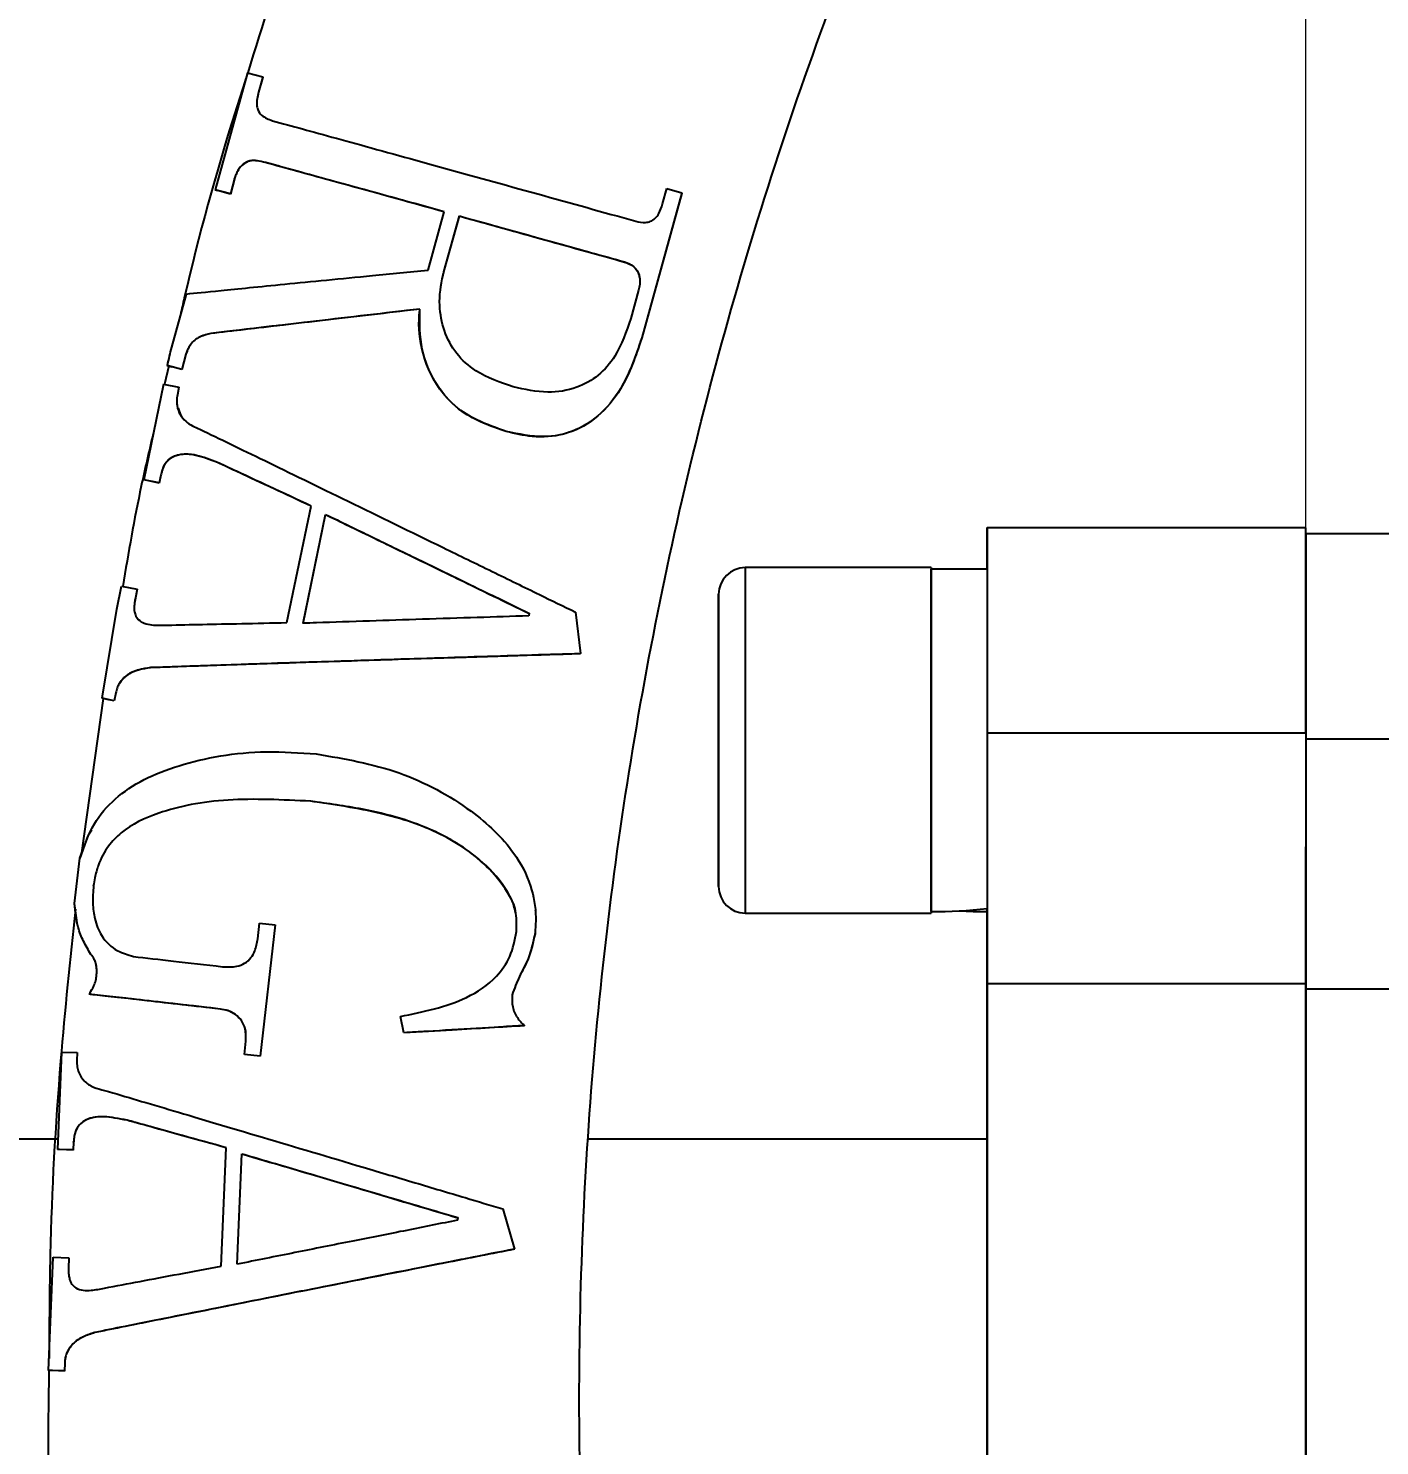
# Model space of a CAD drawing. Header units: millimetres. Extents: x 2016 to 4452, y 736 to 2459.
# Drawn here: x 2825 to 2875.9, y 1172.5 to 1225.8 of the extents above; entities that cross this region are included whole.
import ezdxf

# ---------------------------------------------------------------- set-up
doc = ezdxf.new("R2010")
doc.units = ezdxf.units.MM
doc.layers.add('AM_5', color=3, linetype='Continuous', lineweight=25)
doc.styles.add('SLDTEXTSTYLE1', font='txt.shx', dxfattribs={"width": 0.7, "bigfont": 'gbcbig.shx'})
doc.dimstyles.new('SLDDIMSTYLE12$0', dxfattribs={"dimtxt": 12, "dimasz": 10, "dimexe": 0, "dimexo": 0.0625, "dimgap": 0.875, "dimtad": 1, "dimdec": 1, "dimlfac": 1.8, "dimrnd": 1e-09, "dimzin": 12, "dimdsep": 46, "dimtxsty": 'SLDTEXTSTYLE1', "dimcen": 0.09, "dimdle": 8.16, "dimclrd": 3, "dimclre": 3, "dimadec": 0, "dimazin": 3, "dimtfac": 1, "dimtdec": 1, "dimtofl": 0, "dimtmove": 0, "dimatfit": 3, "dimfxl": 0, "dimfrac": 2, "dimtolj": 1, "dimlwd": 5, "dimlwe": 5, "dimarcsym": 0})

# ---------------------------------------------------------------- blocks, each defined once
blk = doc.blocks.new('*D73')
at = {"layer": 'AM_5', "color": 3, "linetype": 'Continuous', "lineweight": 5, "transparency": 16777216}
for p, q in [((2873.075, 1207.068), (2873.075, 1356.89)), ((2985.849, 1356.89), (2883.075, 1356.89))]:
    blk.add_line(p, q, dxfattribs=at)
at = {"layer": 'AM_5', "color": 3, "lineweight": 5, "transparency": 16777216}
blk.add_line((2995.849, 1172.601), (2995.849, 1356.89), dxfattribs=at)
at = {"layer": 'AM_5', "color": 3, "transparency": 16777216}
for points in [[(2883.075, 1358.556), (2883.075, 1355.223), (2873.075, 1356.89)], [(2985.849, 1358.556), (2985.849, 1355.223), (2995.849, 1356.89)]]:
    blk.add_solid(points, dxfattribs=at)
at = {"layer": 'Defpoints', "color": 0, "transparency": 16777216}
for p in [(2873.075, 1356.89), (2873.075, 1207.005), (2995.849, 1172.539)]:
    blk.add_point(p, dxfattribs=at)
at = {"layer": 'AM_5', "color": 0, "transparency": 16777216, "insert": (2934.462, 1363.765), "char_height": 12, "attachment_point": 5, "style": 'SLDTEXTSTYLE1'}
blk.add_mtext('\\A1;123', dxfattribs=at)
blk = doc.blocks.new('*D76')
at = {"layer": 'AM_5', "color": 3, "linetype": 'Continuous', "lineweight": 5, "transparency": 16777216}
for p, q in [((2710.575, 1149.612), (2710.575, 1356.138)), ((2863.075, 1356.138), (2720.575, 1356.138))]:
    blk.add_line(p, q, dxfattribs=at)
at = {"layer": 'AM_5', "color": 3, "lineweight": 5, "transparency": 16777216}
blk.add_line((2873.075, 1206.31), (2873.075, 1356.138), dxfattribs=at)
at = {"layer": 'AM_5', "color": 3, "transparency": 16777216}
for points in [[(2720.575, 1357.805), (2720.575, 1354.471), (2710.575, 1356.138)], [(2863.075, 1357.805), (2863.075, 1354.471), (2873.075, 1356.138)]]:
    blk.add_solid(points, dxfattribs=at)
at = {"layer": 'Defpoints', "color": 0, "transparency": 16777216}
for p in [(2710.575, 1356.138), (2873.075, 1206.247), (2710.575, 1149.549)]:
    blk.add_point(p, dxfattribs=at)
at = {"layer": 'AM_5', "color": 0, "transparency": 16777216, "insert": (2791.825, 1363.013), "char_height": 12, "attachment_point": 5, "style": 'SLDTEXTSTYLE1'}
blk.add_mtext('\\A1;165', dxfattribs=at)

msp = doc.modelspace()

# ---------------------------------------------------------------- linework, layer by layer
at = {"color": 7, "linetype": 'Continuous', "lineweight": 25}
for p, q in [((2833.242, 1224.122), (2832.022, 1219.722)), ((2833.242, 1224.122), (2833.817, 1223.966)), ((2833.817, 1223.966), (2833.657, 1223.39)), ((2833.817, 1223.964), (2833.657, 1223.389)), ((2833.817, 1223.964), (2833.817, 1223.966)), ((2833.657, 1223.389), (2833.657, 1223.39)), ((2833.759, 1220.789), (2833.759, 1220.791)), ((2832.758, 1220.141), (2832.598, 1219.565)), ((2832.758, 1220.139), (2832.598, 1219.563)), ((2832.758, 1220.139), (2832.758, 1220.141)), ((2832.598, 1219.565), (2832.022, 1219.722)), ((2832.022, 1219.722), (2832.022, 1219.72)), ((2832.022, 1219.72), (2832.112, 1219.695)), ((2832.598, 1219.563), (2832.112, 1219.695)), ((2832.598, 1219.563), (2832.598, 1219.565)), ((2849.593, 1219.604), (2848.082, 1214.153)), ((2849.593, 1219.598), (2848.082, 1214.146)), ((2848.861, 1219.189), (2849.021, 1219.765)), ((2849.021, 1219.765), (2849.593, 1219.604)), ((2849.593, 1219.598), (2849.593, 1219.604)), ((2840.037, 1216.697), (2840.645, 1218.896)), ((2840.635, 1216.634), (2841.217, 1218.736)), ((2840.635, 1216.631), (2841.217, 1218.733)), ((2841.217, 1218.733), (2841.217, 1218.736)), ((2847.433, 1217.01), (2847.433, 1217.004)), ((2840.635, 1216.634), (2840.635, 1216.631)), ((2847.962, 1215.94), (2847.667, 1214.885)), ((2830.934, 1215.8), (2830.38, 1213.801)), ((2839.729, 1215.232), (2839.729, 1215.235)), ((2831.861, 1214.312), (2831.861, 1214.313)), ((2839.719, 1214.27), (2839.719, 1214.267)), ((2848.082, 1214.146), (2848.082, 1214.153)), ((2830.927, 1213.541), (2830.767, 1212.966)), ((2830.927, 1213.539), (2830.767, 1212.964)), ((2830.927, 1213.539), (2830.927, 1213.541)), ((2830.278, 1213.097), (2830.12, 1212.405)), ((2830.767, 1212.966), (2830.217, 1213.114)), ((2830.217, 1213.114), (2830.412, 1213.06)), ((2830.767, 1212.964), (2830.412, 1213.06)), ((2830.767, 1212.964), (2830.767, 1212.966)), ((2830.08, 1212.414), (2829.336, 1208.806)), ((2830.08, 1212.414), (2830.665, 1212.298)), ((2830.665, 1212.298), (2830.606, 1212.005)), ((2830.665, 1212.296), (2830.606, 1212.003)), ((2830.665, 1212.296), (2830.665, 1212.298)), ((2830.606, 1212.003), (2830.606, 1212.005)), ((2830.63, 1211.509), (2830.719, 1211.256)), ((2842.984, 1210.624), (2842.984, 1210.628)), ((2832.113, 1209.462), (2832.113, 1209.464)), ((2829.98, 1208.983), (2829.921, 1208.69)), ((2829.98, 1208.981), (2829.921, 1208.688)), ((2829.98, 1208.981), (2829.98, 1208.983)), ((2829.921, 1208.69), (2829.336, 1208.806)), ((2829.336, 1208.806), (2829.336, 1208.805)), ((2829.465, 1208.779), (2829.336, 1208.805)), ((2829.921, 1208.688), (2829.465, 1208.779)), ((2829.921, 1208.688), (2829.921, 1208.69)), ((2834.726, 1203.436), (2835.635, 1207.824)), ((2835.333, 1203.413), (2836.18, 1207.508)), ((2835.333, 1203.41), (2836.18, 1207.505)), ((2836.18, 1207.508), (2836.18, 1207.505)), ((2873.075, 1207.005), (2861.075, 1207.005)), ((2907.078, 1206.772), (2873.075, 1206.772)), ((2858.975, 1205.505), (2851.975, 1205.505)), ((2861.075, 1205.445), (2858.975, 1205.445)), ((2828.331, 1203.949), (2828.508, 1204.808)), ((2828.508, 1204.808), (2829.093, 1204.692)), ((2829.093, 1204.692), (2829.013, 1204.302)), ((2829.093, 1204.69), (2829.013, 1204.3)), ((2829.093, 1204.69), (2829.093, 1204.692)), ((2829.013, 1204.3), (2829.013, 1204.302)), ((2827.769, 1200.589), (2828.331, 1203.949)), ((2843.848, 1203.787), (2843.829, 1203.689)), ((2845.586, 1203.831), (2845.773, 1202.269)), ((2845.773, 1202.262), (2845.773, 1202.269)), ((2850.975, 1199.005), (2850.975, 1202.005)), ((2850.975, 1202.005), (2850.975, 1202.005)), ((2850.975, 1202.005), (2850.975, 1199.005)), ((2829.598, 1201.741), (2829.598, 1201.743)), ((2827.809, 1200.58), (2826.983, 1194.692)), ((2828.225, 1200.498), (2827.769, 1200.589)), ((2827.965, 1200.548), (2827.769, 1200.589)), ((2828.225, 1200.496), (2827.965, 1200.548)), ((2828.284, 1200.791), (2828.225, 1200.498)), ((2828.284, 1200.789), (2828.225, 1200.496)), ((2828.225, 1200.496), (2828.225, 1200.498)), ((2828.284, 1200.789), (2828.284, 1200.791)), ((2861.075, 1199.286), (2873.075, 1199.286)), ((2850.975, 1199.005), (2850.975, 1196.005)), ((2850.975, 1196.005), (2850.975, 1199.005)), ((2850.975, 1199.005), (2850.975, 1199.005)), ((2873.075, 1199.07), (2906.829, 1199.07)), ((2835.627, 1196.713), (2835.627, 1196.716)), ((2827.239, 1195.42), (2827.388, 1195.646)), ((2850.975, 1196.005), (2850.975, 1196.005)), ((2827.239, 1195.42), (2826.933, 1194.576)), ((2826.736, 1192.87), (2826.933, 1194.576)), ((2858.975, 1194.665), (2858.975, 1192.565)), ((2827.453, 1193.539), (2827.453, 1193.541)), ((2826.849, 1192.053), (2826.736, 1192.87)), ((2844.08, 1192.604), (2844.08, 1192.612)), ((2851.975, 1192.505), (2858.975, 1192.505)), ((2861.075, 1192.565), (2861.075, 1192.68)), ((2833.63, 1191.541), (2833.696, 1192.134)), ((2833.696, 1192.134), (2834.289, 1192.065)), ((2834.289, 1192.065), (2833.718, 1187.124)), ((2834.289, 1192.062), (2833.718, 1187.121)), ((2834.289, 1192.062), (2834.289, 1192.065)), ((2844.064, 1191.728), (2844.064, 1191.735)), ((2827.352, 1190.949), (2827.352, 1190.951)), ((2873.075, 1189.85), (2861.075, 1189.85)), ((2827.282, 1189.456), (2827.282, 1189.457)), ((2907.209, 1189.651), (2873.075, 1189.651)), ((2832.223, 1188.896), (2832.223, 1188.899)), ((2838.997, 1188.615), (2838.997, 1188.619)), ((2839.128, 1188.004), (2838.997, 1188.619)), ((2839.128, 1188), (2838.997, 1188.615)), ((2843.667, 1188.269), (2843.667, 1188.276)), ((2833.126, 1187.194), (2833.184, 1187.687)), ((2839.128, 1188), (2839.128, 1188.004)), ((2826.238, 1187.28), (2826.089, 1183.618)), ((2826.238, 1187.28), (2826.833, 1187.259)), ((2826.238, 1187.28), (2826.238, 1187.28)), ((2826.833, 1187.259), (2826.823, 1186.963)), ((2826.833, 1187.257), (2826.823, 1186.961)), ((2826.833, 1187.257), (2826.833, 1187.259)), ((2833.718, 1187.124), (2833.126, 1187.194)), ((2833.126, 1187.191), (2833.126, 1187.194)), ((2833.718, 1187.121), (2833.126, 1187.191)), ((2833.718, 1187.121), (2833.718, 1187.124)), ((2828.716, 1184.712), (2828.716, 1184.714)), ((2826.105, 1184.005), (2720.075, 1184.005)), ((2826.699, 1183.896), (2826.684, 1183.596)), ((2826.699, 1183.894), (2826.684, 1183.594)), ((2826.699, 1183.894), (2826.699, 1183.896)), ((2861.075, 1184.005), (2846.079, 1184.005)), ((2826.684, 1183.596), (2826.089, 1183.618)), ((2826.089, 1183.618), (2826.089, 1183.616)), ((2826.169, 1183.613), (2826.089, 1183.616)), ((2826.684, 1183.594), (2826.169, 1183.613)), ((2826.684, 1183.594), (2826.684, 1183.596)), ((2832.258, 1179.225), (2832.44, 1183.68)), ((2832.861, 1179.3), (2833.028, 1183.455)), ((2832.861, 1179.297), (2833.028, 1183.453)), ((2833.028, 1183.455), (2833.028, 1183.453)), ((2842.858, 1181.375), (2843.292, 1179.869)), ((2841.16, 1181.05), (2841.153, 1180.954)), ((2825.759, 1175.301), (2825.93, 1179.561)), ((2825.93, 1179.561), (2826.525, 1179.54)), ((2843.292, 1179.862), (2843.292, 1179.869)), ((2826.525, 1179.54), (2826.507, 1179.144)), ((2826.525, 1179.538), (2826.507, 1179.142)), ((2826.525, 1179.538), (2826.525, 1179.54)), ((2827.501, 1176.727), (2827.501, 1176.729)), ((2826.354, 1175.28), (2825.759, 1175.301)), ((2825.759, 1175.301), (2825.759, 1175.3)), ((2825.909, 1175.294), (2825.759, 1175.3)), ((2826.354, 1175.278), (2825.909, 1175.294)), ((2826.366, 1175.58), (2826.354, 1175.28)), ((2826.366, 1175.578), (2826.354, 1175.278)), ((2826.366, 1175.578), (2826.366, 1175.58)), ((2826.354, 1175.278), (2826.354, 1175.28))]:
    msp.add_line(p, q, dxfattribs=at)
at = {"color": 7, "linetype": 'Continuous', "lineweight": 25, "flags": 128}
for points in [[(2861.075, 1205.445), (2861.075, 1206.247), (2861.075, 1206.813), (2861.075, 1207.005), (2861.075, 1206.813), (2861.075, 1206.247), (2861.075, 1205.334), (2861.075, 1204.117), (2861.075, 1202.656), (2861.075, 1201.019), (2861.075, 1199.286)], [(2873.075, 1199.286), (2873.075, 1201.019), (2873.075, 1202.656), (2873.075, 1204.117), (2873.075, 1205.334), (2873.075, 1206.247), (2873.075, 1206.813), (2873.075, 1207.005)], [(2851.975, 1205.505), (2851.975, 1205.406), (2851.975, 1204.974), (2851.975, 1204.219), (2851.975, 1203.183), (2851.975, 1201.922), (2851.975, 1200.504), (2851.975, 1199.005)], [(2858.975, 1205.505), (2858.975, 1205.406), (2858.975, 1204.974), (2858.975, 1204.219), (2858.975, 1203.183), (2858.975, 1201.922), (2858.975, 1200.504), (2858.975, 1199.005)], [(2858.975, 1192.565), (2858.975, 1192.741), (2858.975, 1193.26), (2858.975, 1194.093), (2858.975, 1195.194), (2858.975, 1196.504), (2858.975, 1197.95), (2858.975, 1199.455), (2858.975, 1200.934), (2858.975, 1202.308), (2858.975, 1203.502), (2858.975, 1204.45), (2858.975, 1205.1), (2858.975, 1205.416), (2858.975, 1205.445)], [(2861.075, 1199.286), (2861.075, 1197.638), (2861.075, 1196.046), (2861.075, 1194.552), (2861.075, 1193.198), (2861.075, 1192.022), (2861.075, 1191.055), (2861.075, 1190.324), (2861.075, 1189.85)], [(2873.075, 1199.286), (2873.075, 1197.638), (2873.075, 1196.046), (2873.075, 1194.552), (2873.075, 1193.198), (2873.075, 1192.022), (2873.075, 1191.055), (2873.075, 1190.324), (2873.075, 1189.85)], [(2851.975, 1199.005), (2851.975, 1197.506), (2851.975, 1196.088), (2851.975, 1194.827), (2851.975, 1193.791), (2851.975, 1193.037), (2851.975, 1192.604), (2851.975, 1192.505)], [(2858.975, 1199.005), (2858.975, 1197.506), (2858.975, 1196.088), (2858.975, 1194.827), (2858.975, 1193.791), (2858.975, 1193.037), (2858.975, 1192.604), (2858.975, 1192.505)], [(2861.075, 1189.85), (2861.075, 1190.324), (2861.075, 1191.055), (2861.075, 1192.022), (2861.075, 1192.68)], [(2861.074, 1184.005), (2861.074, 1185.045), (2861.074, 1186.987), (2861.075, 1188.591), (2861.075, 1189.85)], [(2861.075, 1189.85), (2861.075, 1188.591), (2861.075, 1186.987), (2861.075, 1185.045), (2861.075, 1182.775), (2861.075, 1180.186), (2861.075, 1177.292), (2861.075, 1174.104), (2861.075, 1170.638), (2861.075, 1166.91), (2861.075, 1162.938), (2861.075, 1158.738), (2861.075, 1154.332), (2861.075, 1149.739), (2861.075, 1144.981), (2861.075, 1140.08), (2861.075, 1135.058), (2861.075, 1129.938)], [(2873.075, 1129.938), (2873.075, 1135.058), (2873.075, 1140.08), (2873.075, 1144.981), (2873.075, 1149.739), (2873.075, 1154.332), (2873.075, 1158.738), (2873.075, 1162.938), (2873.075, 1166.91), (2873.075, 1170.638), (2873.075, 1174.104), (2873.075, 1177.292), (2873.075, 1180.186), (2873.075, 1182.775), (2873.075, 1185.045), (2873.075, 1186.987), (2873.075, 1188.591), (2873.075, 1189.85)], [(2861.075, 1120.445), (2861.075, 1123.967), (2861.075, 1128.885), (2861.075, 1133.726), (2861.075, 1138.468), (2861.075, 1143.084), (2861.075, 1147.553), (2861.075, 1151.85), (2861.075, 1155.955), (2861.075, 1159.845), (2861.075, 1163.503), (2861.075, 1166.908), (2861.075, 1170.043), (2861.075, 1172.893), (2861.075, 1175.443), (2861.075, 1177.679), (2861.075, 1179.592), (2861.075, 1181.17), (2861.075, 1182.405), (2861.075, 1183.293), (2861.075, 1183.827), (2861.075, 1184.005)]]:
    msp.add_lwpolyline(points, dxfattribs=at)
at = {"color": 7, "linetype": 'Continuous', "lineweight": 25}
for centre, radius, start, end in [((2902.554, 1172.413), 100.5, 123.29859, 166.35965), ((2996.724, 1174.059), 171.026, 166.5631, 166.79964), ((2851.975, 1204.505), 1, 90, 180), ((2851.975, 1193.505), 1, 180, 270)]:
    msp.add_arc(centre, radius, start, end, dxfattribs=at)
for centre, start_param, end_param in [((2858.975, 1199.005), 4.712389, 4.901786), ((2861.075, 1199.005), 4.618117, 4.712389)]:
    msp.add_ellipse(centre, major_axis=(11.154, 0), ratio=0.577348, start_param=start_param, end_param=end_param, dxfattribs=at)
for points, knots in [([(2995.642, 1003.807), (2998.202, 1003.832), (3001.783, 1003.867), (3007.052, 1004.146), (3011.516, 1004.481), (3016.832, 1005.047), (3022.401, 1005.82), (3028.215, 1006.83), (3034.186, 1008.086), (3040.262, 1009.597), (3046.4, 1011.368), (3052.565, 1013.402), (3058.729, 1015.701), (3064.866, 1018.267), (3070.954, 1021.097), (3076.973, 1024.191), (3082.906, 1027.545), (3088.735, 1031.158), (3094.445, 1035.023), (3100.021, 1039.137), (3105.448, 1043.494), (3110.714, 1048.089), (3115.805, 1052.913), (3120.71, 1057.961), (3125.417, 1063.224), (3129.914, 1068.694), (3134.193, 1074.362), (3138.241, 1080.219), (3142.051, 1086.256), (3145.613, 1092.462), (3148.918, 1098.826), (3151.959, 1105.339), (3154.728, 1111.988), (3157.218, 1118.762), (3159.424, 1125.65), (3161.338, 1132.639), (3162.957, 1139.717), (3164.275, 1146.87), (3165.288, 1154.087), (3165.992, 1161.354), (3166.385, 1168.659), (3166.464, 1175.986), (3166.227, 1183.325), (3165.673, 1190.659), (3164.8, 1197.977), (3163.61, 1205.264), (3162.102, 1212.507), (3160.277, 1219.691), (3158.136, 1226.804), (3155.683, 1233.831), (3152.918, 1240.76), (3149.845, 1247.576), (3146.468, 1254.267), (3142.79, 1260.819), (3138.817, 1267.219), (3134.552, 1273.454), (3130.001, 1279.512), (3125.169, 1285.381), (3120.061, 1291.047), (3114.685, 1296.5), (3109.238, 1301.547), (3103.765, 1306.199), (3098.307, 1310.469), (3092.682, 1314.511), (3086.9, 1318.32), (3080.973, 1321.888), (3074.91, 1325.21), (3068.724, 1328.28), (3062.428, 1331.094), (3056.034, 1333.645), (3049.559, 1335.932), (3043.021, 1337.948), (3036.446, 1339.69), (3029.874, 1341.155), (3023.38, 1342.337), (3017.09, 1343.234), (3011.567, 1343.817), (3006.684, 1344.185), (3001.86, 1344.425), (2995.885, 1344.542), (2990.368, 1344.431), (2985.099, 1344.16), (2980.635, 1343.822), (2975.319, 1343.257), (2969.75, 1342.484), (2963.936, 1341.474), (2957.965, 1340.218), (2951.889, 1338.707), (2945.751, 1336.936), (2939.586, 1334.902), (2933.422, 1332.603), (2927.285, 1330.037), (2921.197, 1327.207), (2915.178, 1324.113), (2909.245, 1320.759), (2903.416, 1317.146), (2897.706, 1313.281), (2892.131, 1309.167), (2886.703, 1304.81), (2881.438, 1300.215), (2876.346, 1295.391), (2871.441, 1290.343), (2866.735, 1285.08), (2862.237, 1279.61), (2857.959, 1273.942), (2853.91, 1268.085), (2850.1, 1262.048), (2846.538, 1255.842), (2843.234, 1249.478), (2840.191, 1242.966), (2837.429, 1236.314), (2835.092, 1230.032), (2833.813, 1225.927), (2833.25, 1224.118)], [0, 0, 0, 0, 0.0102074, 0.014274, 0.021037, 0.0280561, 0.0355867, 0.0434511, 0.0515783, 0.0599113, 0.0684099, 0.0770439, 0.085791, 0.0946336, 0.1035582, 0.112554, 0.1216124, 0.1307262, 0.1398897, 0.1490979, 0.1583469, 0.1676331, 0.1769537, 0.1863062, 0.1956884, 0.2050985, 0.2145348, 0.2239961, 0.233481, 0.2429885, 0.2525178, 0.262068, 0.2716385, 0.2812287, 0.2908382, 0.3004664, 0.3101132, 0.3197782, 0.3294613, 0.3391624, 0.3488814, 0.3586183, 0.3683733, 0.3781464, 0.387938, 0.3977483, 0.4075776, 0.4174265, 0.4272956, 0.4371854, 0.4470968, 0.4570307, 0.4669882, 0.4769704, 0.486979, 0.4970156, 0.5070822, 0.5171812, 0.5273154, 0.5374882, 0.5477037, 0.5569145, 0.5661226, 0.5753266, 0.5845258, 0.5937191, 0.6029052, 0.6120821, 0.6212471, 0.6303962, 0.6395236, 0.6486197, 0.6576679, 0.6666375, 0.6754633, 0.6839789, 0.6919633, 0.6976055, 0.7035012, 0.7112199, 0.7214273, 0.7254939, 0.7322569, 0.739276, 0.7468066, 0.754671, 0.7627982, 0.7711312, 0.7796298, 0.7882638, 0.7970109, 0.8058535, 0.8147781, 0.8237739, 0.8328323, 0.8419461, 0.8511096, 0.8603178, 0.8695668, 0.878853, 0.8881736, 0.8975261, 0.9069083, 0.9163184, 0.9257547, 0.935216, 0.9447009, 0.9542084, 0.9637377, 0.9732879, 0.9828584, 0.9924486, 1, 1, 1, 1]), ([(2887.491, 1070.215), (2886.53, 1071.215), (2884.041, 1073.808), (2880.259, 1078.221), (2876.128, 1083.424), (2872.227, 1088.829), (2868.558, 1094.416), (2865.131, 1100.177), (2861.957, 1106.101), (2859.043, 1112.176), (2856.399, 1118.39), (2854.031, 1124.733), (2851.946, 1131.19), (2850.151, 1137.749), (2848.651, 1144.398), (2847.452, 1151.121), (2846.558, 1157.907), (2845.973, 1164.741), (2845.699, 1171.609), (2845.74, 1178.496), (2846.098, 1185.389), (2846.773, 1192.273), (2847.766, 1199.133), (2849.078, 1205.955), (2850.707, 1212.724), (2852.652, 1219.426), (2854.912, 1226.046), (2857.484, 1232.569), (2860.365, 1238.982), (2863.552, 1245.27), (2867.039, 1251.418), (2870.824, 1257.414), (2874.901, 1263.243), (2879.264, 1268.892), (2883.908, 1274.348), (2888.826, 1279.597), (2893.836, 1284.453), (2898.891, 1288.925), (2903.949, 1293.023), (2909.175, 1296.9), (2914.569, 1300.53), (2919.046, 1303.328), (2921.77, 1304.824), (2922.596, 1305.278)], [0, 0, 0, 0, 0.015178, 0.039329, 0.06356, 0.087866, 0.112243, 0.136687, 0.161195, 0.185765, 0.210395, 0.235082, 0.259825, 0.284624, 0.309477, 0.334382, 0.359341, 0.384352, 0.409415, 0.434531, 0.459699, 0.484921, 0.510196, 0.535528, 0.560915, 0.586361, 0.611867, 0.637436, 0.66307, 0.688773, 0.714548, 0.740401, 0.766336, 0.79236, 0.818482, 0.844709, 0.871054, 0.894803, 0.918543, 0.942272, 0.965987, 0.989686, 1, 1, 1, 1]), ([(2844.584, 1252.048), (2844.158, 1251.738), (2841.886, 1250.056), (2837.897, 1246.829), (2832.847, 1242.12), (2828.138, 1237.07), (2823.809, 1231.718), (2819.875, 1226.098), (2816.375, 1220.274), (2813.302, 1214.263), (2811.298, 1209.58), (2810.07, 1206.328), (2809.446, 1204.573), (2808.854, 1202.808), (2808.297, 1201.033), (2807.773, 1199.246), (2807.281, 1197.45), (2806.982, 1196.245), (2806.832, 1195.642)], [0.3573468, 0.3573468, 0.3573468, 0.3573468, 0.3720001, 0.435998, 0.5000006, 0.5639986, 0.6280012, 0.691377, 0.7547578, 0.8169252, 0.8790975, 0.8963842, 0.9136555, 0.9309179, 0.9481773, 0.96544, 0.9827122, 1, 1, 1, 1]), ([(2833.181, 1223.903), (2833.046, 1223.483), (2832.169, 1220.766), (2831.351, 1217.802), (2830.768, 1215.237), (2830.72, 1215.027)], [0, 0, 0, 0, 0.143479, 0.92988, 1, 1, 1, 1]), ([(2833.657, 1223.39), (2833.636, 1223.306), (2833.596, 1223.137), (2833.588, 1222.909), (2833.635, 1222.681), (2833.812, 1222.459), (2834.038, 1222.375), (2834.185, 1222.321)], [0, 0, 0, 0, 0.114725, 0.230666, 0.346548, 0.575618, 1, 1, 1, 1]), ([(2833.657, 1223.389), (2833.636, 1223.303), (2833.594, 1223.134), (2833.597, 1222.996), (2833.599, 1222.927)], [0, 0, 0, 0, 0.503204, 1, 1, 1, 1]), ([(2834.185, 1222.321), (2834.925, 1222.118), (2836.403, 1221.713), (2839.741, 1220.791), (2843.448, 1219.765), (2846.226, 1218.994), (2847.625, 1218.605), (2847.859, 1218.539)], [0, 0, 0, 0, 0.238012, 0.476024, 0.714063, 0.952135, 1, 1, 1, 1]), ([(2833.759, 1220.791), (2833.568, 1220.823), (2833.307, 1220.866), (2833.017, 1220.632), (2832.89, 1220.467), (2832.812, 1220.306), (2832.775, 1220.194), (2832.758, 1220.141)], [0, 0, 0, 0, 0.540356, 0.736254, 0.837868, 0.922112, 1, 1, 1, 1]), ([(2833.759, 1220.789), (2833.565, 1220.821), (2833.3, 1220.863), (2833.013, 1220.625), (2832.887, 1220.461), (2832.811, 1220.301), (2832.775, 1220.191), (2832.758, 1220.139)], [0, 0, 0, 0, 0.542613, 0.738238, 0.839316, 0.923163, 1, 1, 1, 1]), ([(2840.645, 1218.896), (2839.464, 1219.222), (2837.103, 1219.874), (2834.907, 1220.477), (2833.996, 1220.727), (2833.759, 1220.791)], [0, 0, 0, 0, 0.425234, 0.850469, 1, 1, 1, 1]), ([(2840.645, 1218.892), (2839.589, 1219.184), (2837.478, 1219.768), (2835.149, 1220.409), (2834.144, 1220.684), (2833.759, 1220.789)], [0, 0, 0, 0, 0.381756, 0.763513, 1, 1, 1, 1]), ([(2847.859, 1218.539), (2847.979, 1218.514), (2848.164, 1218.476), (2848.418, 1218.524), (2848.599, 1218.642), (2848.76, 1218.87), (2848.822, 1219.067), (2848.861, 1219.189)], [0, 0, 0, 0, 0.274221, 0.421835, 0.57105, 0.73361, 1, 1, 1, 1]), ([(2841.217, 1218.736), (2842.472, 1218.388), (2844.595, 1217.799), (2846.61, 1217.239), (2847.433, 1217.01)], [0, 0, 0, 0, 0.5912379, 1, 1, 1, 1]), ([(2841.217, 1218.733), (2842.314, 1218.428), (2844.528, 1217.814), (2846.459, 1217.275), (2847.433, 1217.004)], [0, 0, 0, 0, 0.495677, 1, 1, 1, 1]), ([(2847.433, 1217.01), (2847.56, 1216.963), (2847.757, 1216.892), (2847.932, 1216.661), (2848.005, 1216.428), (2848.019, 1216.179), (2847.98, 1216.014), (2847.962, 1215.94)], [0, 0, 0, 0, 0.3057608, 0.4723517, 0.637981, 0.8377325, 1, 1, 1, 1]), ([(2847.433, 1217.004), (2847.546, 1216.964), (2847.731, 1216.899), (2847.913, 1216.688), (2847.988, 1216.517), (2847.992, 1216.411), (2847.993, 1216.393)], [0, 0, 0, 0, 0.417244, 0.682388, 0.947946, 1, 1, 1, 1]), ([(2830.934, 1215.8), (2831.294, 1215.837), (2832.013, 1215.911), (2834.567, 1216.164), (2837.378, 1216.439), (2839.331, 1216.628), (2840.037, 1216.697)], [0, 0, 0, 0, 0.276462, 0.55256, 0.838275, 1, 1, 1, 1]), ([(2843.246, 1212.305), (2842.757, 1212.472), (2841.961, 1212.745), (2841.064, 1213.527), (2840.616, 1214.406), (2840.419, 1215.426), (2840.519, 1216.18), (2840.624, 1216.591), (2840.635, 1216.634)], [0, 0, 0, 0, 0.268504, 0.437907, 0.608248, 0.777874, 0.976771, 1, 1, 1, 1]), ([(2839.729, 1215.235), (2839.059, 1215.157), (2837.699, 1214.999), (2835.816, 1214.779), (2834.104, 1214.579), (2832.779, 1214.423), (2832.126, 1214.345), (2831.861, 1214.313)], [0, 0, 0, 0, 0.209792, 0.425449, 0.635328, 0.851928, 1, 1, 1, 1]), ([(2839.729, 1215.232), (2838.508, 1215.09), (2836.681, 1214.878), (2834.555, 1214.629), (2833.046, 1214.452), (2832.273, 1214.361), (2831.861, 1214.312)], [0, 0, 0, 0, 0.386332, 0.577552, 0.774855, 1, 1, 1, 1]), ([(2842.984, 1210.624), (2842.401, 1210.825), (2841.45, 1211.154), (2840.356, 1212.264), (2839.784, 1213.544), (2839.663, 1214.612), (2839.722, 1215.163), (2839.729, 1215.232)], [0, 0, 0, 0, 0.301139, 0.49147, 0.732468, 0.966396, 1, 1, 1, 1]), ([(2842.984, 1210.628), (2842.381, 1210.839), (2841.389, 1211.186), (2840.307, 1212.348), (2839.712, 1213.69), (2839.724, 1214.725), (2839.729, 1215.235)], [0, 0, 0, 0, 0.305007, 0.501545, 0.75409, 1, 1, 1, 1]), ([(2847.667, 1214.885), (2847.501, 1214.391), (2847.231, 1213.589), (2846.477, 1212.7), (2845.599, 1212.215), (2844.48, 1212.036), (2843.677, 1212.211), (2843.246, 1212.305)], [0, 0, 0, 0, 0.2599336, 0.4215944, 0.584063, 0.7764561, 1, 1, 1, 1]), ([(2831.861, 1214.313), (2831.733, 1214.283), (2831.475, 1214.221), (2831.199, 1214.048), (2831.012, 1213.772), (2830.953, 1213.612), (2830.927, 1213.541)], [0, 0, 0, 0, 0.371278, 0.745722, 0.887413, 1, 1, 1, 1]), ([(2831.861, 1214.312), (2831.731, 1214.281), (2831.471, 1214.218), (2831.198, 1214.043), (2831.013, 1213.772), (2830.954, 1213.611), (2830.927, 1213.539)], [0, 0, 0, 0, 0.370194, 0.743324, 0.886188, 1, 1, 1, 1]), ([(2848.082, 1214.153), (2847.858, 1213.485), (2847.488, 1212.384), (2846.515, 1211.203), (2845.508, 1210.58), (2844.303, 1210.352), (2843.457, 1210.529), (2842.984, 1210.628)], [0, 0, 0, 0, 0.290424, 0.479157, 0.638088, 0.797264, 1, 1, 1, 1]), ([(2848.082, 1214.146), (2847.833, 1213.424), (2847.425, 1212.24), (2846.331, 1211.024), (2845.2, 1210.463), (2844.039, 1210.383), (2843.309, 1210.55), (2842.984, 1210.624)], [0, 0, 0, 0, 0.300141, 0.492311, 0.685142, 0.859667, 1, 1, 1, 1]), ([(2830.606, 1212.005), (2830.595, 1211.932), (2830.571, 1211.784), (2830.601, 1211.509), (2830.751, 1211.124), (2831.064, 1210.879), (2831.36, 1210.754), (2831.455, 1210.714)], [0, 0, 0, 0, 0.0779, 0.15663, 0.369443, 0.796924, 1, 1, 1, 1]), ([(2829.694, 1210.541), (2829.54, 1209.889), (2829.091, 1207.989), (2828.764, 1206.064), (2828.549, 1204.799)], [0, 0, 0, 0, 0.3432923, 1, 1, 1, 1]), ([(2831.455, 1210.714), (2832.213, 1210.346), (2833.727, 1209.612), (2837.01, 1208.015), (2840.023, 1206.547), (2842.455, 1205.36), (2844.137, 1204.539), (2845.139, 1204.049), (2845.586, 1203.831)], [0, 0, 0, 0, 0.22299, 0.445793, 0.67328, 0.789814, 0.906343, 1, 1, 1, 1]), ([(2832.113, 1209.462), (2831.835, 1209.567), (2831.265, 1209.783), (2830.709, 1209.79), (2830.342, 1209.631), (2830.174, 1209.472), (2830.056, 1209.25), (2830.01, 1209.1), (2829.987, 1209.01), (2829.98, 1208.981)], [0, 0, 0, 0, 0.3236853, 0.6637718, 0.7634797, 0.8887856, 0.9334707, 0.9783158, 1, 1, 1, 1]), ([(2832.113, 1209.464), (2831.845, 1209.567), (2831.301, 1209.776), (2830.752, 1209.79), (2830.378, 1209.658), (2830.191, 1209.499), (2830.052, 1209.251), (2830.005, 1209.084), (2829.983, 1208.995), (2829.98, 1208.983)], [0, 0, 0, 0, 0.318199, 0.646552, 0.750025, 0.881074, 0.935853, 0.990844, 1, 1, 1, 1]), ([(2835.635, 1207.824), (2834.585, 1208.313), (2833.294, 1208.915), (2832.299, 1209.377), (2832.113, 1209.464)], [0, 0, 0, 0, 0.812741, 1, 1, 1, 1]), ([(2835.635, 1207.821), (2834.682, 1208.265), (2833.385, 1208.87), (2832.38, 1209.338), (2832.113, 1209.462)], [0, 0, 0, 0, 0.735159, 1, 1, 1, 1]), ([(2836.18, 1207.508), (2836.757, 1207.228), (2837.93, 1206.66), (2839.839, 1205.734), (2841.851, 1204.757), (2843.175, 1204.114), (2843.848, 1203.787)], [0, 0, 0, 0, 0.233574, 0.473975, 0.732396, 1, 1, 1, 1]), ([(2836.18, 1207.505), (2837.238, 1206.992), (2839.353, 1205.967), (2842.021, 1204.671), (2843.406, 1203.996), (2843.848, 1203.782)], [0, 0, 0, 0, 0.405367, 0.810677, 1, 1, 1, 1]), ([(2873.075, 1203.005), (2873.075, 1203.534), (2873.075, 1204.94), (2873.075, 1206.35), (2873.075, 1206.976), (2873.075, 1206.38), (2873.075, 1204.683), (2873.075, 1202.126), (2873.075, 1200.089), (2873.075, 1199.07)], [0, 0, 0, 0, 0.0913546, 0.2427955, 0.3942364, 0.5456773, 0.6971182, 0.8485591, 1, 1, 1, 1]), ([(2829.013, 1204.302), (2828.999, 1204.217), (2828.975, 1204.072), (2828.981, 1203.869), (2829.028, 1203.686), (2829.21, 1203.44), (2829.6, 1203.327), (2830.028, 1203.338), (2830.235, 1203.343)], [0, 0, 0, 0, 0.075592, 0.129544, 0.200348, 0.316647, 0.669362, 1, 1, 1, 1]), ([(2829.013, 1204.3), (2828.998, 1204.215), (2828.977, 1204.091), (2828.981, 1203.986), (2828.983, 1203.953)], [0, 0, 0, 0, 0.690619, 1, 1, 1, 1]), ([(2850.975, 1199.005), (2850.975, 1199.697), (2850.975, 1200.761), (2850.975, 1202.042), (2850.975, 1202.922), (2850.975, 1203.636), (2850.975, 1204.301), (2850.975, 1204.638), (2850.975, 1204.301), (2850.975, 1203.636), (2850.975, 1202.922), (2850.975, 1202.042), (2850.975, 1200.761), (2850.975, 1199.697), (2850.975, 1199.005)], [0, 0, 0, 0, 0.119728, 0.18418, 0.25, 0.31582, 0.380272, 0.5, 0.619728, 0.68418, 0.75, 0.81582, 0.880272, 1, 1, 1, 1]), ([(2843.829, 1203.689), (2843.187, 1203.669), (2841.884, 1203.627), (2839.851, 1203.562), (2837.808, 1203.495), (2836.31, 1203.445), (2835.501, 1203.418), (2835.333, 1203.413)], [0, 0, 0, 0, 0.231076, 0.468855, 0.699928, 0.937733, 1, 1, 1, 1]), ([(2830.235, 1203.343), (2831.099, 1203.361), (2832.396, 1203.389), (2834.143, 1203.424), (2834.726, 1203.436)], [0, 0, 0, 0, 0.666054, 1, 1, 1, 1]), ([(2845.773, 1202.269), (2845.179, 1202.25), (2843.99, 1202.214), (2841.395, 1202.132), (2838.652, 1202.045), (2836.013, 1201.959), (2834.128, 1201.897), (2832.414, 1201.84), (2830.84, 1201.787), (2830.024, 1201.758), (2829.598, 1201.743)], [0, 0, 0, 0, 0.110145, 0.220298, 0.439764, 0.55038, 0.660988, 0.770725, 0.880451, 1, 1, 1, 1]), ([(2845.773, 1202.262), (2844.908, 1202.236), (2843.177, 1202.183), (2839.786, 1202.077), (2836.255, 1201.964), (2832.922, 1201.855), (2830.748, 1201.781), (2829.837, 1201.75), (2829.598, 1201.741)], [0, 0, 0, 0, 0.185407, 0.370709, 0.558398, 0.746927, 0.933689, 1, 1, 1, 1]), ([(2829.598, 1201.743), (2829.447, 1201.72), (2829.144, 1201.672), (2828.752, 1201.516), (2828.49, 1201.274), (2828.335, 1200.991), (2828.3, 1200.854), (2828.284, 1200.791)], [0, 0, 0, 0, 0.284966, 0.570176, 0.857975, 0.934783, 1, 1, 1, 1]), ([(2829.598, 1201.741), (2829.443, 1201.717), (2829.134, 1201.668), (2828.743, 1201.509), (2828.487, 1201.267), (2828.336, 1200.992), (2828.3, 1200.854), (2828.284, 1200.789)], [0, 0, 0, 0, 0.284377, 0.568981, 0.855817, 0.932972, 1, 1, 1, 1]), ([(2850.975, 1199.005), (2850.975, 1198.313), (2850.975, 1197.249), (2850.975, 1195.968), (2850.975, 1195.088), (2850.975, 1194.374), (2850.975, 1193.709), (2850.975, 1193.372), (2850.975, 1193.709), (2850.975, 1194.374), (2850.975, 1195.088), (2850.975, 1195.968), (2850.975, 1197.249), (2850.975, 1198.313), (2850.975, 1199.005)], [0, 0, 0, 0, 0.119728, 0.18418, 0.25, 0.31582, 0.380272, 0.5, 0.619728, 0.68418, 0.75, 0.81582, 0.880272, 1, 1, 1, 1]), ([(2826.933, 1194.576), (2827.094, 1195.027), (2827.407, 1195.903), (2828.23, 1196.831), (2829.296, 1197.56), (2830.637, 1198.076), (2832.19, 1198.455), (2833.938, 1198.624), (2835.202, 1198.538), (2835.833, 1198.495)], [0, 0, 0, 0, 0.153019, 0.297411, 0.441696, 0.5827, 0.723648, 0.861813, 1, 1, 1, 1]), ([(2835.833, 1198.495), (2836.89, 1198.315), (2838.955, 1197.964), (2841.545, 1196.557), (2843.173, 1195.052), (2843.934, 1193.622), (2844.124, 1192.543), (2844.079, 1191.936), (2844.064, 1191.735)], [0, 0, 0, 0, 0.271147, 0.529894, 0.726695, 0.846967, 0.949306, 1, 1, 1, 1]), ([(2835.627, 1196.716), (2834.557, 1196.769), (2832.409, 1196.875), (2830.04, 1196.405), (2828.687, 1195.756), (2827.995, 1195.052), (2827.664, 1194.477), (2827.508, 1193.903), (2827.468, 1193.639), (2827.453, 1193.541)], [0, 0, 0, 0, 0.279466, 0.561234, 0.760369, 0.846596, 0.933772, 0.975461, 1, 1, 1, 1]), ([(2843.373, 1191.816), (2843.374, 1192.082), (2843.376, 1192.614), (2842.947, 1193.537), (2841.987, 1194.609), (2840.165, 1195.774), (2837.843, 1196.417), (2836.273, 1196.629), (2835.627, 1196.716)], [0, 0, 0, 0, 0.077882, 0.155889, 0.303048, 0.519911, 0.802703, 1, 1, 1, 1]), ([(2843.34, 1192.493), (2843.34, 1192.499), (2843.329, 1192.739), (2843.02, 1193.358), (2842.198, 1194.439), (2840.57, 1195.567), (2838.192, 1196.347), (2836.509, 1196.587), (2835.627, 1196.713)], [0, 0, 0, 0, 0.00184, 0.074749, 0.2227, 0.476818, 0.725837, 1, 1, 1, 1]), ([(2873.075, 1189.583), (2873.075, 1189.921), (2873.075, 1190.597), (2873.075, 1192.594), (2873.075, 1194.292), (2873.075, 1195.005)], [0, 0, 0, 0, 0.367232, 0.734464, 1, 1, 1, 1]), ([(2827.453, 1193.541), (2827.434, 1193.316), (2827.398, 1192.865), (2827.496, 1192.203), (2827.768, 1191.543), (2828.263, 1191.082), (2828.745, 1190.936), (2828.948, 1190.874)], [0, 0, 0, 0, 0.140036, 0.28161, 0.481654, 0.781436, 1, 1, 1, 1]), ([(2826.765, 1192.66), (2826.567, 1190.758), (2826.117, 1186.431), (2825.801, 1180.786), (2825.783, 1177.048), (2825.777, 1175.748)], [0, 0, 0, 0, 0.338448, 0.769886, 1, 1, 1, 1]), ([(2827.352, 1190.951), (2827.254, 1191.116), (2827.057, 1191.446), (2826.823, 1192.027), (2826.768, 1192.557), (2826.736, 1192.87)], [0, 0, 0, 0, 0.291087, 0.582222, 1, 1, 1, 1]), ([(2838.997, 1188.619), (2839.858, 1188.793), (2841.19, 1189.063), (2842.541, 1189.96), (2843.181, 1190.869), (2843.307, 1191.492), (2843.373, 1191.816)], [0, 0, 0, 0, 0.441952, 0.684199, 0.835853, 1, 1, 1, 1]), ([(2832.308, 1190.49), (2832.487, 1190.48), (2832.766, 1190.464), (2833.143, 1190.6), (2833.381, 1190.81), (2833.557, 1191.134), (2833.602, 1191.387), (2833.63, 1191.541)], [0, 0, 0, 0, 0.2973662, 0.4608776, 0.6257098, 0.7719581, 1, 1, 1, 1]), ([(2844.064, 1191.735), (2843.993, 1191.413), (2843.867, 1190.843), (2843.462, 1190.134), (2843.287, 1189.667), (2843.199, 1189.433)], [0, 0, 0, 0, 0.394484, 0.697426, 1, 1, 1, 1]), ([(2844.064, 1191.728), (2843.992, 1191.405), (2843.863, 1190.827), (2843.467, 1190.136), (2843.288, 1189.663), (2843.199, 1189.427)], [0, 0, 0, 0, 0.3885005, 0.6944446, 1, 1, 1, 1]), ([(2827.56, 1190.128), (2827.567, 1190.214), (2827.58, 1190.389), (2827.541, 1190.618), (2827.462, 1190.813), (2827.394, 1190.899), (2827.352, 1190.951)], [0, 0, 0, 0, 0.227622, 0.457985, 0.670614, 1, 1, 1, 1]), ([(2827.564, 1190.417), (2827.557, 1190.486), (2827.54, 1190.629), (2827.46, 1190.812), (2827.393, 1190.897), (2827.352, 1190.949)], [0, 0, 0, 0, 0.266914, 0.554772, 1, 1, 1, 1]), ([(2828.948, 1190.874), (2829.429, 1190.82), (2830.41, 1190.708), (2831.667, 1190.564), (2832.308, 1190.49)], [0, 0, 0, 0, 0.490594, 1, 1, 1, 1]), ([(2827.282, 1189.457), (2827.328, 1189.531), (2827.405, 1189.654), (2827.507, 1189.858), (2827.545, 1190.025), (2827.558, 1190.113), (2827.56, 1190.128)], [0, 0, 0, 0, 0.41784, 0.693834, 0.949665, 1, 1, 1, 1]), ([(2832.223, 1188.899), (2831.139, 1189.022), (2829.057, 1189.259), (2827.857, 1189.393), (2827.282, 1189.457)], [0, 0, 0, 0, 0.520417, 1, 1, 1, 1]), ([(2832.223, 1188.896), (2831.253, 1189.007), (2829.315, 1189.228), (2827.884, 1189.389), (2827.349, 1189.448), (2827.282, 1189.456)], [0, 0, 0, 0, 0.4664447, 0.9328937, 1, 1, 1, 1]), ([(2843.199, 1189.433), (2843.197, 1189.281), (2843.194, 1188.974), (2843.378, 1188.559), (2843.572, 1188.369), (2843.667, 1188.276)], [0, 0, 0, 0, 0.337365, 0.67752, 1, 1, 1, 1]), ([(2873.074, 1171.043), (2873.074, 1171.87), (2873.074, 1174.401), (2873.074, 1178.046), (2873.074, 1181.958), (2873.074, 1185.196), (2873.074, 1187.828), (2873.075, 1188.998), (2873.075, 1189.583)], [0, 0, 0, 0, 0.088563, 0.270851, 0.453138, 0.635425, 0.817713, 1, 1, 1, 1]), ([(2833.184, 1187.687), (2833.188, 1187.851), (2833.195, 1188.127), (2833.026, 1188.473), (2832.8, 1188.706), (2832.52, 1188.85), (2832.32, 1188.883), (2832.223, 1188.899)], [0, 0, 0, 0, 0.26261, 0.443971, 0.625229, 0.817543, 1, 1, 1, 1]), ([(2833.184, 1187.685), (2833.189, 1187.848), (2833.196, 1188.124), (2833.025, 1188.473), (2832.794, 1188.708), (2832.513, 1188.849), (2832.316, 1188.881), (2832.223, 1188.896)], [0, 0, 0, 0, 0.267101, 0.452006, 0.636956, 0.828357, 1, 1, 1, 1]), ([(2843.667, 1188.276), (2842.469, 1188.204), (2841.006, 1188.117), (2839.416, 1188.021), (2839.128, 1188.004)], [0, 0, 0, 0, 0.819128, 1, 1, 1, 1]), ([(2843.667, 1188.269), (2842.805, 1188.218), (2841.449, 1188.139), (2839.749, 1188.037), (2839.128, 1188)], [0, 0, 0, 0, 0.635161, 1, 1, 1, 1]), ([(2826.823, 1186.963), (2826.825, 1186.88), (2826.829, 1186.714), (2826.916, 1186.427), (2827.106, 1186.148), (2827.436, 1185.945), (2827.722, 1185.873), (2827.867, 1185.836)], [0, 0, 0, 0, 0.088857, 0.178743, 0.417554, 0.704897, 1, 1, 1, 1]), ([(2873.075, 1118.005), (2873.075, 1119.792), (2873.075, 1124.727), (2873.075, 1132.668), (2873.075, 1141.636), (2873.075, 1150.124), (2873.075, 1157.991), (2873.075, 1165.101), (2873.075, 1171.334), (2873.075, 1176.58), (2873.075, 1180.757), (2873.075, 1183.764), (2873.075, 1185.655), (2873.075, 1185.88), (2873.075, 1185.991)], [0, 0, 0, 0, 0.049119, 0.135691, 0.222263, 0.308836, 0.395408, 0.48198, 0.568552, 0.655124, 0.741696, 0.828268, 0.91484, 1, 1, 1, 1]), ([(2827.867, 1185.836), (2828.674, 1185.598), (2830.287, 1185.121), (2833.779, 1184.084), (2836.979, 1183.131), (2839.556, 1182.362), (2841.332, 1181.832), (2842.389, 1181.516), (2842.858, 1181.375)], [0, 0, 0, 0, 0.223616, 0.447069, 0.674605, 0.79085, 0.907091, 1, 1, 1, 1]), ([(2828.716, 1184.714), (2828.415, 1184.774), (2827.813, 1184.894), (2827.258, 1184.807), (2826.942, 1184.579), (2826.818, 1184.416), (2826.739, 1184.207), (2826.712, 1184.033), (2826.702, 1183.929), (2826.699, 1183.896)], [0, 0, 0, 0, 0.346276, 0.693905, 0.784054, 0.874801, 0.925202, 0.975897, 1, 1, 1, 1]), ([(2828.716, 1184.712), (2828.404, 1184.773), (2827.779, 1184.895), (2827.222, 1184.797), (2826.916, 1184.549), (2826.801, 1184.382), (2826.73, 1184.168), (2826.71, 1184.007), (2826.701, 1183.916), (2826.699, 1183.894)], [0, 0, 0, 0, 0.352704, 0.706931, 0.794737, 0.883199, 0.933397, 0.983603, 1, 1, 1, 1]), ([(2832.44, 1183.68), (2831.327, 1183.99), (2829.962, 1184.369), (2828.91, 1184.661), (2828.716, 1184.714)], [0, 0, 0, 0, 0.815386, 1, 1, 1, 1]), ([(2832.44, 1183.678), (2831.429, 1183.959), (2830.059, 1184.34), (2828.995, 1184.635), (2828.716, 1184.712)], [0, 0, 0, 0, 0.73729, 1, 1, 1, 1]), ([(2833.028, 1183.455), (2833.639, 1183.275), (2834.88, 1182.909), (2836.903, 1182.311), (2839.039, 1181.679), (2840.445, 1181.262), (2841.16, 1181.05)], [0, 0, 0, 0, 0.23296, 0.472722, 0.731705, 1, 1, 1, 1]), ([(2833.028, 1183.453), (2834.147, 1183.122), (2836.386, 1182.461), (2839.216, 1181.622), (2840.687, 1181.185), (2841.16, 1181.044)], [0, 0, 0, 0, 0.404163, 0.808277, 1, 1, 1, 1]), ([(2841.153, 1180.954), (2840.518, 1180.828), (2839.229, 1180.571), (2837.155, 1180.158), (2834.986, 1179.725), (2833.578, 1179.443), (2832.861, 1179.3)], [0, 0, 0, 0, 0.234281, 0.475357, 0.733075, 1, 1, 1, 1]), ([(2843.292, 1179.869), (2842.705, 1179.753), (2841.532, 1179.522), (2838.969, 1179.015), (2836.259, 1178.478), (2833.652, 1177.959), (2831.789, 1177.588), (2830.096, 1177.25), (2828.628, 1176.956), (2827.867, 1176.803), (2827.501, 1176.729)], [0, 0, 0, 0, 0.112188, 0.224385, 0.447913, 0.560664, 0.673407, 0.785115, 0.89681, 1, 1, 1, 1]), ([(2843.292, 1179.862), (2842.44, 1179.694), (2840.736, 1179.36), (2837.393, 1178.699), (2833.909, 1178.008), (2830.616, 1177.352), (2828.55, 1176.938), (2827.685, 1176.764), (2827.501, 1176.727)], [0, 0, 0, 0, 0.188197, 0.37627, 0.567169, 0.759065, 0.948883, 1, 1, 1, 1]), ([(2826.507, 1179.144), (2826.507, 1179.06), (2826.507, 1178.909), (2826.553, 1178.699), (2826.64, 1178.513), (2826.889, 1178.311), (2827.293, 1178.289), (2827.695, 1178.366), (2827.866, 1178.399)], [0, 0, 0, 0, 0.07721, 0.138362, 0.224354, 0.347586, 0.722164, 1, 1, 1, 1]), ([(2827.866, 1178.399), (2828.739, 1178.564), (2830.021, 1178.806), (2831.717, 1179.124), (2832.258, 1179.225)], [0, 0, 0, 0, 0.680919, 1, 1, 1, 1]), ([(2827.501, 1176.729), (2827.355, 1176.681), (2827.068, 1176.586), (2826.729, 1176.379), (2826.514, 1176.125), (2826.413, 1175.882), (2826.375, 1175.726), (2826.369, 1175.628), (2826.366, 1175.58)], [0, 0, 0, 0, 0.29148, 0.57507, 0.807928, 0.896775, 0.949081, 1, 1, 1, 1]), ([(2827.501, 1176.727), (2827.352, 1176.678), (2827.061, 1176.581), (2826.702, 1176.361), (2826.487, 1176.081), (2826.381, 1175.782), (2826.371, 1175.644), (2826.366, 1175.578)], [0, 0, 0, 0, 0.293371, 0.572585, 0.854576, 0.929363, 1, 1, 1, 1]), ([(2825.772, 1175.3), (2825.756, 1174.307), (2825.7, 1170.869), (2825.937, 1164.979), (2826.475, 1157.645), (2827.352, 1150.327), (2828.541, 1143.04), (2830.049, 1135.797), (2831.874, 1128.613), (2834.015, 1121.5), (2836.469, 1114.472), (2839.233, 1107.544), (2842.306, 1100.728), (2845.683, 1094.037), (2849.361, 1087.485), (2853.334, 1081.085), (2857.599, 1074.85), (2862.151, 1068.792), (2866.983, 1062.923), (2872.09, 1057.257), (2877.466, 1051.804), (2882.913, 1046.757), (2888.386, 1042.105), (2893.845, 1037.835), (2899.47, 1033.793), (2905.251, 1029.984), (2911.178, 1026.416), (2917.241, 1023.094), (2923.427, 1020.024), (2929.723, 1017.21), (2936.117, 1014.658), (2942.592, 1012.372), (2949.13, 1010.356), (2955.705, 1008.614), (2962.278, 1007.149), (2968.771, 1005.967), (2975.061, 1005.07), (2980.585, 1004.486), (2985.467, 1004.121), (2990.292, 1003.873), (2993.706, 1003.831), (2995.642, 1003.807)], [0, 0, 0, 0, 0.0110977, 0.0384563, 0.065866, 0.0933273, 0.120841, 0.1484084, 0.1760305, 0.2037091, 0.231446, 0.2592434, 0.2871039, 0.3150305, 0.3430267, 0.3710966, 0.3992451, 0.4274777, 0.4558012, 0.4842235, 0.512754, 0.5414043, 0.5672369, 0.5930617, 0.6188752, 0.6446752, 0.6704587, 0.6962218, 0.7219592, 0.7476632, 0.7733229, 0.7989215, 0.8244321, 0.8498086, 0.8749648, 0.8997175, 0.9236002, 0.9459932, 0.9618174, 0.9783523, 1, 1, 1, 1])]:
    msp.add_open_spline(points, degree=3, knots=knots, dxfattribs=at)
for points in [[(2873.075, 1199.07), (2873.075, 1197.966), (2873.075, 1195.76), (2873.075, 1192.882), (2873.075, 1190.642), (2873.075, 1189.981), (2873.075, 1189.651)], [(2873.075, 1189.651), (2873.075, 1189.076), (2873.075, 1187.927), (2873.075, 1185.326), (2873.075, 1182.112), (2873.075, 1178.249), (2873.075, 1173.791), (2873.075, 1168.776), (2873.075, 1163.249), (2873.075, 1157.264), (2873.075, 1150.875), (2873.075, 1144.139), (2873.075, 1137.132), (2873.075, 1132.289), (2873.075, 1129.868)]]:
    msp.add_open_spline(points, degree=3, dxfattribs=at)

# ---------------------------------------------------------------- dimensions: what is measured, and where the dimension line sits
at = {"layer": 'AM_5'}
for base, p1, p2, text, picture, middle in [((2873.075, 1356.89), (2995.849, 1172.539), (2873.075, 1207.005), '123', '*D73', (2934.462, 1363.765)), ((2710.575, 1356.138), (2873.075, 1206.247), (2710.575, 1149.549), '165', '*D76', (2791.825, 1363.013))]:
    dim = msp.add_linear_dim(base=base, p1=p1, p2=p2, angle=360, text=text, dimstyle='SLDDIMSTYLE12$0', override={"dimlfac": 1, "dimpost": ''}, dxfattribs=at)
    dim.commit()
    dim.dimension.update_dxf_attribs({"geometry": picture, "text_midpoint": middle})

doc.saveas('drawing.dxf')
